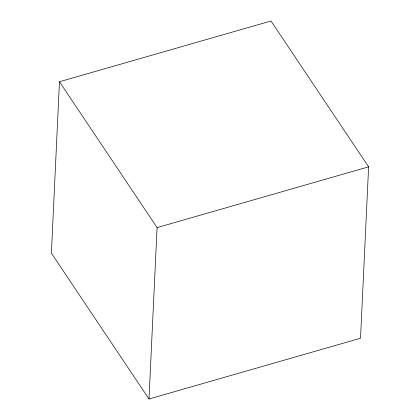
<?xml version="1.0" encoding="UTF-8"?>
<svg xmlns="http://www.w3.org/2000/svg" width="420" height="420" viewBox="0 0 420 420"><rect width="100%" height="100%" fill="white"/><g stroke="black" fill="none" stroke-linecap="round" stroke-linejoin="round"><path stroke-width="0.63" d="M59.467 81.753L51.387 253.155L149 399L360.533 338.247L368.613 166.845L271 21L59.467 81.753L157.085 227.598L149 399M157.085 227.598L368.613 166.845"/></g></svg>
